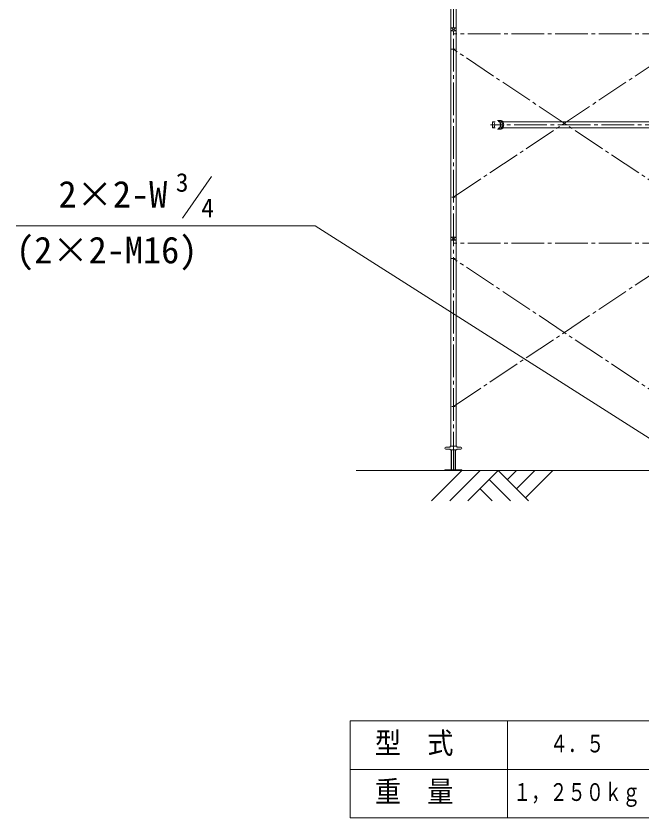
# Model space of a CAD drawing. Units: millimetres, scale not verified. Extents: x -12607 to 12128, y -18611 to 18612.
# Drawn here: x -12607 to -7445, y -9726 to -3114 of the extents above; entities that cross this region are included whole.
import ezdxf
from ezdxf.enums import TextEntityAlignment as Align

# ---------------------------------------------------------------- set-up
doc = ezdxf.new("R2010")
doc.units = ezdxf.units.MM
doc.header["$LTSCALE"] = 30
doc.linetypes.add('CHAIN2', pattern=[12, 9, -1, 1, -1])
for name, color, linetype, lineweight in [('0-2_05 寸法', 7, 'Continuous', 18), ('0-7_40 強調実線', 1, 'Continuous', 18), ('0-9_32 補完一点鎖線', 6, 'CHAIN2', 18), ('0-A_30 補完実線', 6, 'Continuous', 18), ('0-C_20 準用実線', 4, 'Continuous', 18), ('0-D_22 準用一点鎖線', 4, 'CHAIN2', 18)]:
    doc.layers.add(name, color=color, linetype=linetype, lineweight=lineweight)
doc.styles.add('ＭＳ ゴシック', font='')
doc.styles.get('ＭＳ ゴシック').set_extended_font_data('MS Gothic')

msp = doc.modelspace()

# ---------------------------------------------------------------- linework, layer by layer
at = {"layer": '0-2_05 寸法'}
for p, q in [((-11235.09, -4780.8), (-10994.19, -4436.75)), ((-8552.83, -8926.13), (-8552.83, -9726.13)), ((-9852.76, -9326.13), (-2053.1, -9326.13)), ((-8552.76, -9326.13), (-753.1, -9326.13)), ((-9852.76, -9726.13), (-2053.1, -9726.13))]:
    msp.add_line(p, q, dxfattribs=at)
for points in [[(-7264.68, -6671.38), (-10140.26, -4844.08), (-12607.41, -4844.08)], [(-2053.1, -9726.13), (-2053.1, -8926.13), (-9852.76, -8926.13), (-9852.76, -9726.13)], [(-753.1, -9726.13), (-753.1, -8926.13), (-8552.76, -8926.13)]]:
    msp.add_lwpolyline(points, dxfattribs=at)
at = {"layer": '0-7_40 強調実線'}
for p, q in [((-9801.42, -6861.28), (-7066.98, -6861.28)), ((-9179.98, -7111.28), (-8929.98, -6861.28)), ((-9029.98, -7111.28), (-8779.98, -6861.28)), ((-8879.98, -7111.28), (-8629.98, -6861.28)), ((-8379.98, -7111.28), (-8629.98, -6861.28)), ((-8554.98, -6936.28), (-8479.98, -6861.28)), ((-8479.98, -7011.28), (-8329.98, -6861.28)), ((-8404.98, -7086.28), (-8179.98, -6861.28)), ((-8529.98, -7111.28), (-8704.98, -6936.28)), ((-8679.98, -7111.28), (-8779.98, -7011.28))]:
    msp.add_line(p, q, dxfattribs=at)
at = {"layer": '0-9_32 補完一点鎖線'}
for p, q in [((-7149.55, -4011.28), (-8693.98, -4011.28)), ((-8676.8, -4035.58), (-8676.8, -3986.98)), ((-8609.62, -3976.28), (-8609.62, -4046.28))]:
    msp.add_line(p, q, dxfattribs=at)
at = {"layer": '0-A_30 補完実線'}
for p, q in [((-8676.8, -3986.98), (-8655.72, -3986.98)), ((-8637.91, -3976.28), (-8609.62, -3976.28)), ((-8609.62, -3986.98), (-7251.72, -3986.98)), ((-8676.8, -4035.58), (-8655.72, -4035.58)), ((-8637.91, -4046.28), (-8609.62, -4046.28)), ((-8609.62, -4035.58), (-7251.72, -4035.58))]:
    msp.add_line(p, q, dxfattribs=at)
for centre, major_axis, start_param, end_param in [((-8676.8, -4011.28), (0, -24.3), 6.2831853, 9.424778), ((-8637.91, -4011.28), (0, 35), 3.1415927, 6.2831853), ((-8609.62, -4011.28), (0, 35), 2.3382233, 7.0865547), ((-8609.62, -4011.28), (0, -24.3), 6.2831853, 9.424778)]:
    msp.add_ellipse(centre, major_axis=major_axis, ratio=0.707107, start_param=start_param, end_param=end_param, dxfattribs=at)
at = {"layer": '0-C_20 準用実線'}
for p, q in [((-9021.33, -3211.28), (-9021.33, -3236.28)), ((-8978.63, -3211.28), (-9021.33, -3211.28)), ((-9021.33, -3211.28), (-8978.63, -3236.28)), ((-9021.33, -3236.28), (-8978.63, -3211.28)), ((-8978.63, -3211.28), (-8978.63, -3236.28)), ((-9021.33, -4936.28), (-9021.33, -4961.28)), ((-8978.63, -4936.28), (-9021.33, -4936.28)), ((-9021.33, -4936.28), (-8978.63, -4961.28)), ((-9021.33, -4961.28), (-8978.63, -4936.28)), ((-8978.63, -4936.28), (-8978.63, -4961.28)), ((-9017.48, -6855.28), (-9017.48, -6691.28)), ((-9014.98, -6691.28), (-9014.98, -6855.28)), ((-8984.98, -6691.28), (-8984.98, -6855.28)), ((-8982.48, -6691.28), (-8982.48, -6855.28))]:
    msp.add_line(p, q, dxfattribs=at)
for points in [[(-9021.33, -3211.28), (-9021.33, -1511.28), (-8978.63, -1511.28), (-8978.63, -3211.28)], [(-9021.33, -4936.28), (-9021.33, -3236.28), (-8978.63, -3236.28), (-8978.63, -4936.28)], [(-9021.33, -6661.28), (-9021.33, -4961.28), (-8978.63, -4961.28), (-8978.63, -6661.28)], [(-9061.98, -6668.28), (-9026.98, -6668.28), (-9026.98, -6661.28), (-8972.98, -6661.28), (-8972.98, -6668.28), (-8937.98, -6668.28)], [(-8937.98, -6684.28), (-8972.98, -6684.28), (-8972.98, -6691.28), (-9026.98, -6691.28), (-9026.98, -6684.28), (-9061.98, -6684.28)], [(-9069.98, -6855.28), (-8929.98, -6855.28), (-8929.98, -6861.28)], [(-9069.98, -6855.28), (-9069.98, -6861.28), (-8929.98, -6861.28)]]:
    msp.add_lwpolyline(points, dxfattribs=at)
for centre, start, end in [((-9061.98, -6676.28), 90, 270), ((-8937.98, -6676.28), 270, 90)]:
    msp.add_arc(centre, 8, start, end, dxfattribs=at)
at = {"layer": '0-D_22 準用一点鎖線'}
for p, q in [((-8999.98, 7138.72), (-8999.98, -6661.28)), ((-7170.98, -3261.28), (-8999.98, -3261.28)), ((-8985.15, -3388.28), (-9014.81, -3388.28)), ((-7170.98, -4607.28), (-8999.98, -3388.28)), ((-8999.98, -4607.28), (-7170.98, -3388.28)), ((-9013.63, -4607.28), (-8986.33, -4607.28)), ((-7170.98, -4986.28), (-8999.98, -4986.28)), ((-8985.15, -5113.28), (-9014.81, -5113.28)), ((-7170.98, -6332.28), (-8999.98, -5113.28)), ((-8999.98, -6332.28), (-7170.98, -5113.28)), ((-9013.63, -6332.28), (-8986.33, -6332.28)), ((-8999.98, -6661.28), (-8999.98, -6861.28))]:
    msp.add_line(p, q, dxfattribs=at)

# ---------------------------------------------------------------- texts
at = {"layer": '0-2_05 寸法', "style": 'ＭＳ ゴシック'}
for s, height, p in [('3', 154, (-11289.64, -4608.78)), ('2×2-W', 219.9, (-12257.41, -4758.78)), ('4', 154, (-11079.64, -4818.78)), ('(2×2-M16)', 219.9, (-12607.41, -5218.78))]:
    msp.add_text(s, height=height, dxfattribs=at).set_placement(p, align=Align.BOTTOM_LEFT)
for s, height, width, p in [('型\u3000式', 176, 0.9, (-9648.05, -9248.86)), ('４．５', 146.6, 0.75, (-8205.06, -9229.86)), ('重\u3000量', 176, 0.9, (-9648.05, -9648.86)), ('１，２５０ｋｇ', 146.6, 0.75, (-8508.15, -9629.86))]:
    msp.add_text(s, height=height, dxfattribs=dict(at, width=width)).set_placement(p, align=Align.BOTTOM_LEFT)

doc.saveas('drawing.dxf')
